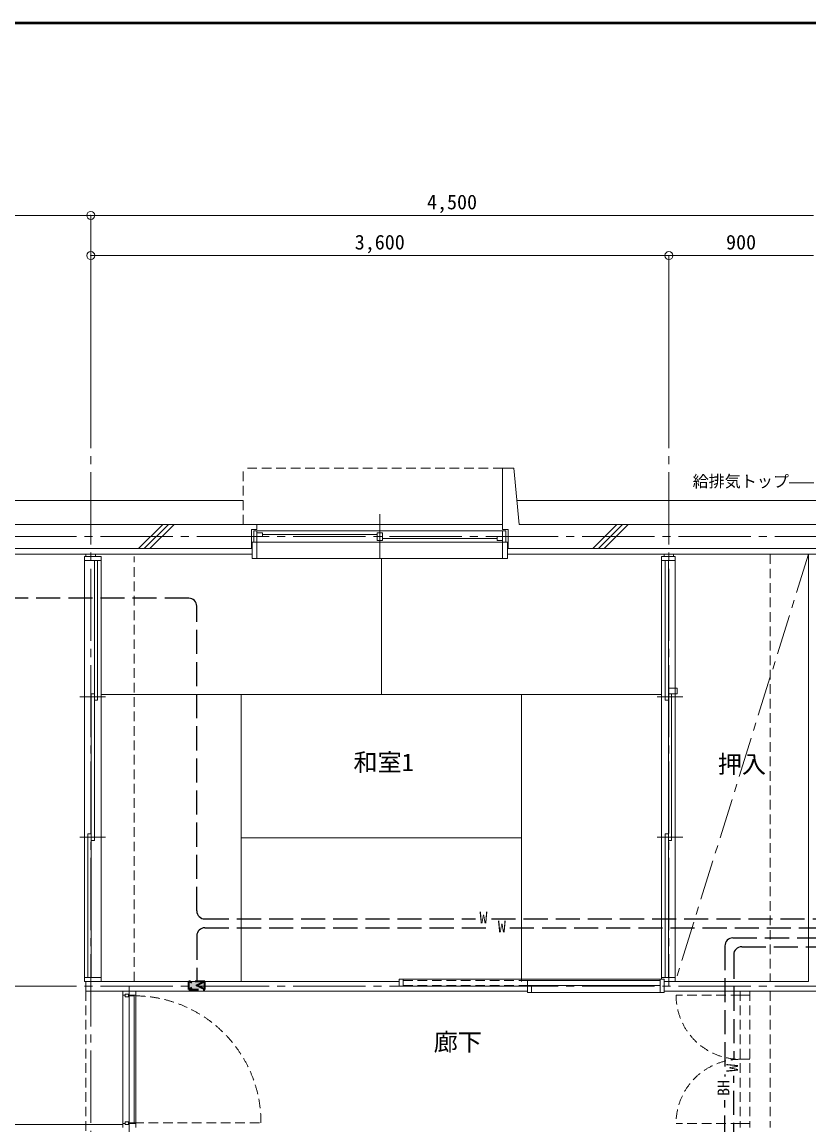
# Model space of a CAD drawing. Units: millimetres at full size, sheet at 1:50. Extents: x -9674 to 9699, y -6794 to 6791.
# Drawn here: x -2941 to 1960, y -76 to 6791 of the extents above; entities that cross this region are included whole.
import ezdxf
from ezdxf.enums import TextEntityAlignment as Align

# ---------------------------------------------------------------- set-up
doc = ezdxf.new("R2010")
doc.units = ezdxf.units.MM
doc.header["$LTSCALE"] = 50
doc.header["$PDMODE"] = 32
doc.header["$PDSIZE"] = 50
for name, pattern in [('CHAIN1', [8, 5, -1, 1, -1]), ('CHAIN2', [12, 9, -1, 1, -1]), ('DASHED1', [1.8, 1.2, -0.6]), ('DASHED3', [4, 3, -1])]:
    doc.linetypes.add(name, pattern=pattern)
for name, color, linetype, lineweight in [('0-0_図面枠', 7, 'Continuous', 9), ('1-0_芯', 134, 'CHAIN2', 9), ('1-1_躯体', 134, 'Continuous', 9), ('1-2_間仕切', 134, 'Continuous', 9), ('1-3_建具', 134, 'Continuous', 9), ('1-4_仕上げ', 134, 'Continuous', 9), ('1-5_設備', 134, 'Continuous', 9), ('1-6_ﾊﾞﾙｺﾆｰ・階段', 134, 'Continuous', 9), ('1-7_その他', 134, 'DASHED1', 9), ('1-8_ハッチ', 134, 'Continuous', 9), ('1-B_寸法', 134, 'Continuous', 9), ('1-C_梁', 134, 'DASHED1', 9), ('2-2', 5, 'DASHED3', 25), ('2-7_その他', 2, 'Continuous', 25)]:
    doc.layers.add(name, color=color, linetype=linetype, lineweight=lineweight)
doc.layers.add('1-A_文字', color=134, linetype='Continuous')
doc.styles.add('ＭＳ ゴシック', font='')
doc.styles.get('ＭＳ ゴシック').set_extended_font_data('MS Gothic')

msp = doc.modelspace()

# ---------------------------------------------------------------- linework, layer by layer
at = {"layer": '0-0_図面枠'}
for p, q in [((9697.16, 6789.66), (-9672.16, 6789.66)), ((9695.4, 6787.9), (-9670.4, 6787.9)), ((-9668.64, 6786.14), (9693.64, 6786.14)), ((9691.87, 6784.38), (-9666.87, 6784.38)), ((9690.11, 6782.61), (-9665.11, 6782.61)), ((9688.35, 6780.85), (-9663.35, 6780.85))]:
    msp.add_line(p, q, dxfattribs=at)
msp.add_lwpolyline([(9698.92, -6793.93), (9698.92, 6791.43), (-9673.92, 6791.43)], dxfattribs=at)
at = {"layer": '1-0_芯'}
for p, q in [((-2512.5, 4587.68), (-2512.5, -3842.32)), ((1087.5, 4587.68), (1087.5, 787.68)), ((-8452.5, 3587.68), (8157.5, 3587.68)), ((-8452.5, 787.68), (2787.5, 787.68)), ((-2272.5, 787.68), (-2272.5, -122.32))]:
    msp.add_line(p, q, dxfattribs=at)
at = {"layer": '1-1_躯体'}
for p, q in [((122.5, 4012.68), (52.5, 4012.68)), ((52.5, 3632.68), (52.5, 4012.68)), ((122.5, 4012.68), (154.32, 3662.68)), ((-3743, 3662.68), (-1477.5, 3662.68)), ((-1477.5, 3632.68), (-1477.5, 3662.68)), ((154.32, 3662.68), (2840.68, 3662.68)), ((-1512.5, 3632.68), (-1477.5, 3632.68)), ((-1512.5, 3512.68), (-1512.5, 3632.68)), ((87.5, 3632.68), (52.5, 3632.68)), ((87.5, 3512.68), (87.5, 3632.68)), ((87.5, 3512.68), (2902.5, 3512.68))]:
    msp.add_line(p, q, dxfattribs=at)
msp.add_lwpolyline([(-3743, 3662.68), (-3743, 3512.68), (-1512.5, 3512.68)], dxfattribs=at)
at = {"layer": '1-2_間仕切'}
for p, q in [((-2542.5, 3477.68), (-2542.5, 3462.68)), ((-2482.5, 3477.68), (-2482.5, 3462.68)), ((1057.5, 3477.68), (1057.5, 3462.68)), ((1117.5, 3477.68), (1117.5, 3462.68)), ((1957.5, 3477.68), (1957.5, 817.68)), ((-2542.5, 817.68), (-592.5, 817.68)), ((-2542.5, 817.68), (-2542.5, 757.68)), ((-2542.5, 757.68), (207.5, 757.68)), ((-567.5, 787.68), (207.5, 787.68)), ((1057.5, 817.68), (1957.5, 817.68)), ((1057.5, 757.68), (2013.5, 757.68))]:
    msp.add_line(p, q, dxfattribs=at)
at = {"layer": '1-3_建具', "linetype": 'DASHED1'}
for p, q in [((52.5, 4012.68), (-1562.5, 4012.68)), ((-1562.5, 3662.68), (-1562.5, 4012.68)), ((-567.5, 822.68), (207.5, 822.68)), ((-567.5, 792.68), (207.5, 792.68)), ((1532.5, 757.68), (1532.5, -92.32)), ((1592.5, 757.68), (1592.5, -92.32)), ((1532.5, 732.68), (1132.5, 732.68)), ((1532.5, 732.68), (1592.5, 732.68)), ((1532.5, 332.68), (1592.5, 332.68)), ((-2242.5, -62.32), (-1452.5, -62.32)), ((1532.5, -67.32), (1132.5, -67.32)), ((1592.5, -67.32), (1532.5, -67.32))]:
    msp.add_line(p, q, dxfattribs=at)
at = {"layer": '1-3_建具'}
for p, q in [((-712.5, 3726.16), (-712.5, 3449.21)), ((-1477.5, 3662.68), (52.5, 3662.68)), ((-1497.5, 3622.68), (-1462.5, 3622.68)), ((-1497.5, 3622.68), (-1497.5, 3552.68)), ((-1477.5, 3552.68), (-1477.5, 3622.68)), ((-1442.5, 3611.68), (-1477.5, 3611.68)), ((-1442.5, 3587.68), (-1477.5, 3587.68)), ((37.5, 3622.68), (-1462.5, 3622.68)), ((-1442.5, 3611.68), (-1442.5, 3587.68)), ((-730, 3599.68), (-1442.5, 3599.68)), ((-730, 3563.68), (-730, 3611.68)), ((-730, 3611.68), (-695, 3611.68)), ((-730, 3587.68), (-695, 3587.68)), ((17.5, 3575.68), (-695, 3575.68)), ((17.5, 3587.68), (17.5, 3563.68)), ((17.5, 3587.68), (52.5, 3587.68)), ((72.5, 3622.68), (37.5, 3622.68)), ((52.5, 3552.68), (52.5, 3622.68)), ((72.5, 3622.68), (72.5, 3552.68)), ((-1507.5, 3552.68), (-1477.5, 3552.68)), ((-1507.5, 3450.68), (-1507.5, 3552.68)), ((-1462.5, 3552.68), (-1497.5, 3552.68)), ((-1477.5, 3450.68), (-1477.5, 3552.68)), ((37.5, 3552.68), (-1462.5, 3552.68)), ((17.5, 3563.68), (52.5, 3563.68)), ((37.5, 3552.68), (72.5, 3552.68)), ((82.5, 3552.68), (52.5, 3552.68)), ((52.5, 3450.68), (52.5, 3552.68)), ((82.5, 3450.68), (82.5, 3552.68)), ((-2447.5, 3462.68), (-2552.5, 3462.68)), ((-2552.5, 3462.68), (-2552.5, 3438.68)), ((-2490, 2569.35), (-2490, 3438.68)), ((-2470, 3438.68), (-2470, 2569.35)), ((-2447.5, 3462.68), (-2447.5, 3438.68)), ((-2447.5, 842.68), (-2447.5, 3438.68)), ((-1507.5, 3450.68), (-1477.5, 3450.68)), ((-1477.5, 3450.68), (52.5, 3450.68)), ((82.5, 3450.68), (52.5, 3450.68)), ((1127.5, 3462.68), (1042.5, 3462.68)), ((1042.5, 3462.68), (1042.5, 3438.68)), ((1127.5, 3438.68), (1042.5, 3438.68)), ((1042.5, 3438.68), (1042.5, 842.68)), ((1065, 2569.35), (1065, 3438.68)), ((1085, 2569.35), (1085, 3438.68)), ((1127.5, 3462.68), (1127.5, 3438.68)), ((1127.5, 842.68), (1127.5, 3438.68)), ((-2420, 2589.35), (-2580, 2589.35)), ((-2510, 2609.35), (-2510, 1696.02)), ((-2510, 2609.35), (-2490, 2609.35)), ((-2490, 1696.02), (-2490, 2609.35)), ((-2470, 2569.35), (-2490, 2569.35)), ((1175, 2589.35), (1015, 2589.35)), ((1065, 2569.35), (1085, 2569.35)), ((-2530, 1736.02), (-2510, 1736.02)), ((-2530, 842.68), (-2530, 1736.02)), ((-2510, 1736.02), (-2510, 842.68)), ((1065, 842.68), (1065, 1736.02)), ((1065, 1736.02), (1085, 1736.02)), ((1085, 1736.02), (1085, 842.68)), ((-2420, 1716.02), (-2580, 1716.02)), ((-2510, 1696.02), (-2490, 1696.02)), ((1175, 1716.02), (1015, 1716.02)), ((-2552.5, 842.68), (-2552.5, 817.68)), ((-2447.5, 842.68), (-2552.5, 842.68)), ((-2447.5, 842.68), (-2447.5, 817.68)), ((-592.5, 832.68), (-592.5, 787.68)), ((-567.5, 832.68), (-592.5, 832.68)), ((-567.5, 832.68), (-567.5, 787.68)), ((-567.5, 832.68), (1032.5, 832.68)), ((1057.5, 832.68), (1032.5, 832.68)), ((1032.5, 747.68), (1032.5, 832.68)), ((1127.5, 842.68), (1042.5, 842.68)), ((1042.5, 832.68), (1042.5, 842.68)), ((1057.5, 832.68), (1057.5, 747.68)), ((1127.5, 842.68), (1127.5, 817.68)), ((-2447.5, 817.68), (-2552.5, 817.68)), ((-2312.5, 732.68), (-2312.5, 757.68)), ((-592.5, 787.68), (-592.5, 812.68)), ((207.5, 822.68), (207.5, 792.68)), ((207.5, 822.68), (1032.5, 822.68)), ((207.5, 792.68), (1032.5, 792.68)), ((207.5, 787.68), (207.5, 747.68)), ((232.5, 787.68), (207.5, 787.68)), ((232.5, 787.68), (232.5, 747.68)), ((-2297.5, 732.68), (-2312.5, 732.68)), ((-2312.5, 732.68), (-2312.5, -67.32)), ((-2297.5, 737.68), (-2297.5, 722.68)), ((-2277.5, 737.68), (-2297.5, 737.68)), ((-2277.5, 722.68), (-2297.5, 722.68)), ((-2277.5, 737.68), (-2277.5, 722.68)), ((-2277.5, 732.68), (-2232.5, 732.68)), ((-2242.5, 727.68), (-2272.5, 727.68)), ((-2272.5, 727.68), (-2272.5, -62.32)), ((-2242.5, -62.32), (-2242.5, 727.68)), ((232.5, 747.68), (207.5, 747.68)), ((232.5, 747.68), (1032.5, 747.68)), ((1057.5, 747.68), (1032.5, 747.68)), ((-2312.5, -92.32), (-2312.5, -67.32)), ((-2297.5, -67.32), (-2312.5, -67.32)), ((-2297.5, -57.32), (-2297.5, -72.32)), ((-2277.5, -57.32), (-2297.5, -57.32)), ((-2277.5, -72.32), (-2277.5, -57.32)), ((-2272.5, -62.32), (-2242.5, -62.32)), ((-2232.5, -92.32), (-2232.5, -67.32)), ((-2297.5, -72.32), (-2277.5, -72.32))]:
    msp.add_line(p, q, dxfattribs=at)
for points in [[(-730, 3563.68), (-695, 3563.68), (-695, 3611.68)], [(-2447.5, 3438.68), (-2552.5, 3438.68), (-2552.5, 842.68)], [(1085, 2609.35), (1085, 1696.02), (1105, 1696.02), (1105, 2609.35)], [(-567.5, 832.68), (-567.5, 787.68), (-592.5, 787.68)], [(-2232.5, 732.68), (-2232.5, 757.68), (-2312.5, 757.68)], [(-2277.5, -67.32), (-2232.5, -67.32), (-2232.5, 732.68)]]:
    msp.add_lwpolyline(points, dxfattribs=at)
msp.add_lwpolyline([(1085, 2644.35), (1140, 2644.35), (1140, 2609.35), (1085, 2609.35)], close=True, dxfattribs=at)
at = {"layer": '1-3_建具', "linetype": 'DASHED1'}
for centre, radius, start, end in [((-2242.5, -62.32), 790, 0, 90), ((1532.5, 732.68), 400, 180, 270), ((1532.5, -67.32), 400, 90, 180)]:
    msp.add_arc(centre, radius, start, end, dxfattribs=at)
at = {"layer": '1-4_仕上げ'}
for p, q in [((-702.5, 2604.35), (-702.5, 3450.68)), ((-2447.5, 2604.35), (1042.5, 2604.35)), ((-1575, 817.68), (-1575, 2604.35)), ((170, 817.68), (170, 2604.35)), ((-1575, 1711.02), (170, 1711.02))]:
    msp.add_line(p, q, dxfattribs=at)
at = {"layer": '1-5_設備'}
msp.add_line((-3145.93, -72.32), (-2312.5, -72.32), dxfattribs=at)
at = {"layer": '1-6_ﾊﾞﾙｺﾆｰ・階段'}
for p, q in [((-3774.25, 3812.68), (-1562.5, 3812.68)), ((140.68, 3812.68), (2854.32, 3812.68))]:
    msp.add_line(p, q, dxfattribs=at)
at = {"layer": '1-7_その他', "linetype": 'CHAIN1'}
msp.add_line((1957.5, 3477.68), (1127.5, 817.68), dxfattribs=at)
at = {"layer": '1-8_ハッチ'}
for p, q in [((-2214.53, 3512.68), (-2064.53, 3662.68)), ((-2179.17, 3512.68), (-2029.17, 3662.68)), ((-2143.81, 3512.68), (-1993.81, 3662.68)), ((613.9, 3512.68), (763.9, 3662.68)), ((649.26, 3512.68), (799.26, 3662.68)), ((684.61, 3512.68), (834.61, 3662.68)), ((-3778, 3477.68), (-1507.5, 3477.68)), ((82.5, 3477.68), (2912.5, 3477.68))]:
    msp.add_line(p, q, dxfattribs=at)
at = {"layer": '1-B_寸法'}
for p, q in [((-6712.5, 5587.68), (-2512.5, 5587.68)), ((-2512.5, 5587.68), (-2512.5, 4587.68)), ((-2512.5, 5587.68), (1987.5, 5587.68)), ((-2512.5, 5337.68), (1087.5, 5337.68)), ((1087.5, 5337.68), (1087.5, 4587.68)), ((1087.5, 5337.68), (1987.5, 5337.68))]:
    msp.add_line(p, q, dxfattribs=at)
for p in [(-2512.5, 5587.68), (-2512.5, 5337.68), (1087.5, 5337.68)]:
    msp.add_point(p, dxfattribs=at)
at = {"layer": '1-C_梁'}
for p, q in [((-2242.5, 817.68), (-2242.5, 3462.68)), ((1717.5, 3477.68), (1717.5, 817.68)), ((-2542.5, 757.68), (-2542.5, -2502.32)), ((1717.5, 757.68), (1717.5, -92.32))]:
    msp.add_line(p, q, dxfattribs=at)
at = {"layer": '2-2'}
for p, q in [((-1902.3, 3203.56), (-4371.96, 3203.56)), ((-1852.3, 1256.52), (-1852.3, 3153.56)), ((-1802.3, 1206.52), (-116.76, 1206.52)), ((-16.76, 1206.52), (2044.55, 1206.52)), ((-1852.3, 1101.56), (-1852.3, 817.68)), ((-1802.3, 1151.56), (-2.41, 1151.56)), ((97.59, 1151.56), (2044.55, 1151.56)), ((1436.23, 1038.45), (1436.23, 225.73)), ((1486.23, 1088.45), (2044.55, 1088.45)), ((1541.19, 1033.49), (2044.55, 1033.49)), ((1491.19, 983.49), (1491.19, 329.39)), ((1491.19, -213.83), (1491.19, 229.39)), ((1436.23, -167.68), (1436.23, 78.91))]:
    msp.add_line(p, q, dxfattribs=at)
at = {"layer": '2-2', "color": 4, "linetype": 'DASHED1', "lineweight": 35}
for p, q in [((-1902.3, 767.68), (-1902.3, 817.68)), ((-1802.3, 767.68), (-1902.3, 817.68)), ((-1802.3, 817.68), (-1902.3, 767.68)), ((-1902.3, 767.68), (-1802.3, 767.68))]:
    msp.add_line(p, q, dxfattribs=at)
msp.add_lwpolyline([(-1802.3, 767.68), (-1802.3, 817.68), (-1902.3, 817.68)], dxfattribs=at)
at = {"layer": '2-2', "linetype": 'Continuous'}
for centre, start, end in [((-1902.3, 3153.56), 0, 90), ((-1802.3, 1256.52), 180, 270), ((-1802.3, 1101.56), 90, 180), ((1486.23, 1038.45), 90, 180), ((1541.19, 983.49), 90, 180)]:
    msp.add_arc(centre, 50, start, end, dxfattribs=at)
at = {"layer": '2-2', "color": 150}
msp.add_solid([(-1802.3, 767.68), (-1902.3, 767.68), (-1802.3, 817.68), (-1902.3, 817.68)], dxfattribs=at)
at = {"layer": '2-7_その他', "color": 7, "lineweight": 9}
msp.add_line((1836.09, 3922.02), (1990.69, 3922.02), dxfattribs=at)

# ---------------------------------------------------------------- texts
at = {"layer": '1-A_文字', "style": 'ＭＳ ゴシック'}
for s, p in [('和室1', (-876.04, 2094.25)), ('押入', (1392.5, 2082.68)), ('廊下', (-377.09, 352.39))]:
    msp.add_text(s, height=110, dxfattribs=at).set_placement(p, align=Align.BOTTOM_LEFT)
at = {"layer": '1-B_寸法', "style": 'ＭＳ ゴシック'}
for s, p in [('4,500', (-418.75, 5597.68)), ('3,600', (-868.75, 5347.68)), ('900', (1443.75, 5347.68))]:
    msp.add_text(s, height=91.64, dxfattribs=at).set_placement(p, align=Align.BOTTOM_LEFT)
at = {"layer": '2-2', "color": 7, "style": 'ＭＳ ゴシック'}
for p in [(-91.76, 1156.52), (22.59, 1101.56)]:
    msp.add_text('W', height=73.31, dxfattribs=at).set_placement(p, align=Align.BOTTOM_LEFT)
for s, p in [('W', (1541.19, 254.39)), ('BH', (1486.23, 103.91))]:
    msp.add_text(s, height=73.31, rotation=90, dxfattribs=at).set_placement(p, align=Align.BOTTOM_LEFT)
at = {"layer": '2-7_その他', "color": 7, "style": 'ＭＳ ゴシック'}
msp.add_text('給排気トップ', height=73.31, dxfattribs=at).set_placement((1235.47, 3873.08), align=Align.BOTTOM_LEFT)

doc.saveas('drawing.dxf')
